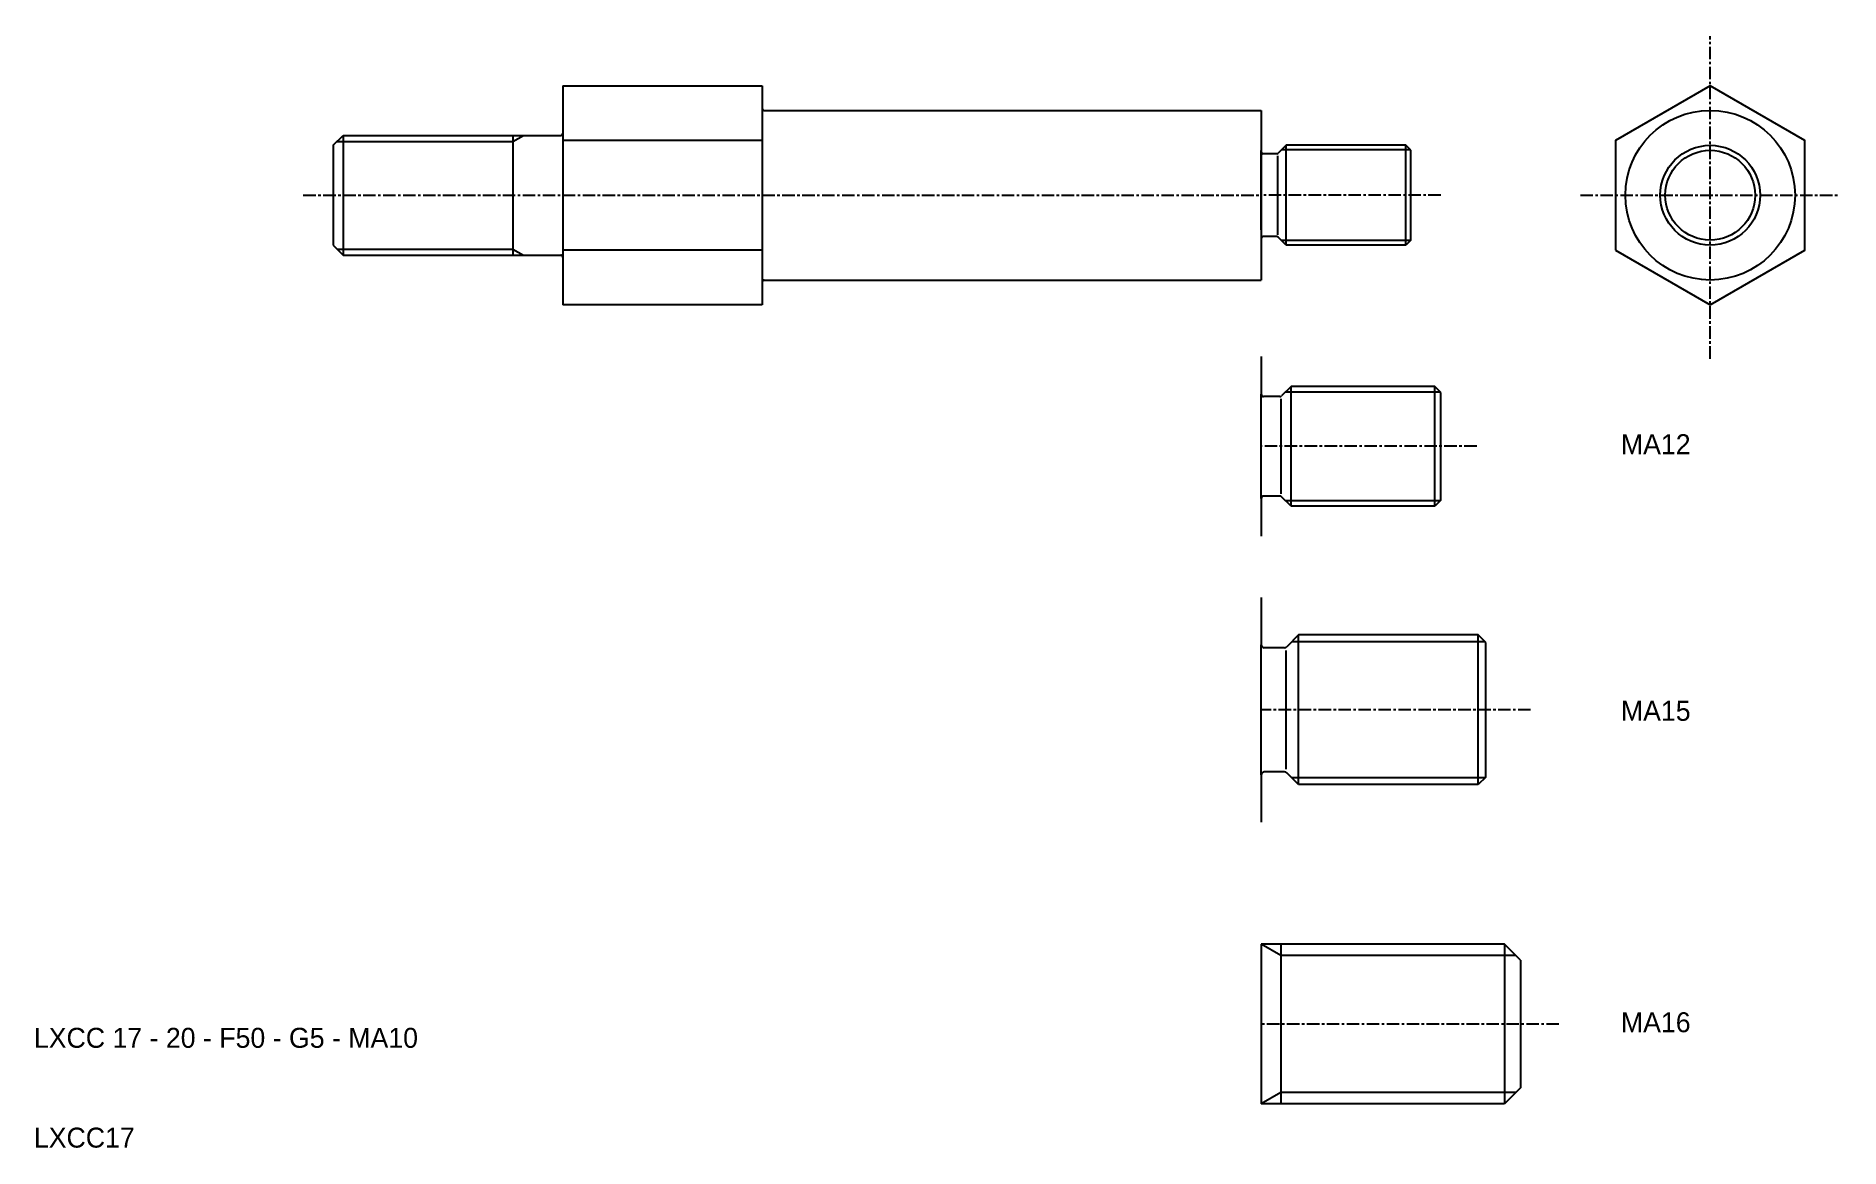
# Model space of a CAD drawing. Extents: x 62 to 242, y -56 to 55.
import ezdxf

# ---------------------------------------------------------------- set-up
doc = ezdxf.new("R2010")
doc.units = 0
doc.linetypes.add('CENTER', pattern=[2, 1.25, -0.25, 0.25, -0.25])
doc.layers.get('0').update_dxf_attribs({"linetype": 'CONTINUOUS'})
doc.layers.add('CENTER', color=1, linetype='CENTER')

msp = doc.modelspace()

# ---------------------------------------------------------------- linework, layer by layer
at = {"color": 7, "linetype": 'CONTINUOUS'}
for p, q in [((114.37, 50.35), (114.37, 28.42)), ((114.37, 50.35), (134.37, 50.35)), ((134.37, 50.35), (134.37, 28.42)), ((134.57, 47.89), (184.37, 47.89)), ((184.37, 47.89), (184.37, 30.89)), ((91.37, 44.39), (92.37, 45.39)), ((92.37, 45.39), (92.37, 33.39)), ((92.37, 45.39), (114.17, 45.39)), ((109.37, 45.39), (109.37, 33.39)), ((91.37, 44.39), (91.37, 34.39)), ((134.37, 44.87), (114.37, 44.87)), ((184.37, 35.91), (184.37, 43.87)), ((185.94, 43.54), (184.57, 43.54)), ((186.87, 44.39), (186.08, 43.59)), ((198.87, 44.39), (186.87, 44.39)), ((186.87, 34.39), (186.87, 44.39)), ((198.87, 34.39), (198.87, 44.39)), ((199.37, 43.89), (198.87, 44.39)), ((199.37, 34.89), (199.37, 43.89)), ((186.01, 43.35), (186.01, 35.42)), ((91.37, 34.39), (92.37, 33.39)), ((185.94, 35.24), (184.57, 35.24)), ((186.87, 34.39), (186.08, 35.18)), ((198.87, 34.39), (186.87, 34.39)), ((199.37, 34.89), (198.87, 34.39)), ((92.37, 33.39), (114.17, 33.39)), ((134.37, 33.9), (114.37, 33.9)), ((134.57, 30.89), (184.37, 30.89)), ((134.37, 28.42), (114.37, 28.42)), ((184.37, 23.23), (184.37, 19.45)), ((187.37, 20.23), (186.42, 19.28)), ((187.37, 8.23), (187.37, 20.23)), ((201.77, 20.23), (187.37, 20.23)), ((202.37, 19.63), (201.77, 20.23)), ((201.77, 8.23), (201.77, 20.23)), ((184.37, 9.01), (184.37, 19.45)), ((186.25, 19.21), (184.61, 19.21)), ((186.34, 18.98), (186.34, 9.47)), ((202.37, 8.83), (202.37, 19.63)), ((186.25, 9.25), (184.61, 9.25)), ((187.37, 8.23), (186.42, 9.18)), ((184.37, 9.01), (184.37, 5.23)), ((201.77, 8.23), (187.37, 8.23)), ((202.37, 8.83), (201.77, 8.23)), ((184.37, -0.92), (184.37, -5.65)), ((188.12, -4.67), (186.93, -5.86)), ((206.12, -4.67), (188.12, -4.67)), ((188.12, -19.67), (188.12, -4.67)), ((206.12, -19.67), (206.12, -4.67)), ((206.87, -5.42), (206.12, -4.67)), ((206.87, -18.92), (206.87, -5.42)), ((184.37, -18.7), (184.37, -5.65)), ((186.72, -5.95), (184.67, -5.95)), ((186.84, -6.22), (186.84, -18.12)), ((184.37, -18.7), (184.37, -23.42)), ((186.72, -18.4), (184.67, -18.4)), ((188.12, -19.67), (186.93, -18.49)), ((206.12, -19.67), (188.12, -19.67)), ((206.87, -18.92), (206.12, -19.67)), ((208.75, -35.66), (184.37, -35.66)), ((184.37, -35.66), (184.37, -51.66)), ((186.35, -35.66), (186.35, -51.66)), ((210.35, -37.26), (208.75, -35.66)), ((208.75, -35.66), (208.75, -51.66)), ((210.35, -37.26), (210.35, -50.06)), ((210.35, -50.06), (208.75, -51.66)), ((208.75, -51.66), (184.37, -51.66))]:
    msp.add_line(p, q, dxfattribs=at)
at = {"color": 3, "linetype": 'CONTINUOUS'}
for p, q in [((109.37, 44.77), (110.43, 45.39)), ((91.76, 44.77), (109.37, 44.77)), ((199.33, 43.93), (186.41, 43.93)), ((199.33, 34.85), (186.41, 34.85)), ((91.76, 34), (109.37, 34)), ((109.37, 34), (110.43, 33.39)), ((202.32, 19.67), (186.82, 19.67)), ((202.32, 8.78), (186.82, 8.78)), ((206.81, -5.36), (187.43, -5.36)), ((206.81, -18.98), (187.43, -18.98)), ((186.35, -36.8), (184.37, -35.66)), ((209.9, -36.8), (186.35, -36.8)), ((186.35, -50.51), (184.37, -51.66)), ((209.9, -50.51), (186.35, -50.51))]:
    msp.add_line(p, q, dxfattribs=at)
at = {"color": 7, "linetype": 'CONTINUOUS'}
msp.add_lwpolyline([(219.87, 33.9), (229.37, 28.42), (238.87, 33.9), (238.87, 44.87), (229.37, 50.35), (219.87, 44.87)], close=True, dxfattribs=at)
for radius in [8.5, 5]:
    msp.add_circle((229.37, 39.39), radius, dxfattribs=at)
at = {"color": 3, "linetype": 'CONTINUOUS'}
msp.add_circle((229.37, 39.39), 4.5, dxfattribs=at)
at = {"color": 7, "linetype": 'CONTINUOUS'}
for centre, radius, start, end in [((134.57, 48.09), 0.2, 180, 270), ((114.17, 45.59), 0.2, 270, 0), ((184.57, 43.74), 0.2, 180, 270), ((185.94, 43.74), 0.2, 270, 315), ((184.57, 35.04), 0.2, 90, 180), ((185.94, 35.04), 0.2, 45, 90), ((114.17, 33.19), 0.2, 0, 90), ((134.57, 30.69), 0.2, 90, 180), ((184.61, 19.45), 0.24, 180, 270), ((186.25, 19.45), 0.24, 270, 315), ((184.61, 9.01), 0.24, 90, 180), ((186.25, 9.01), 0.24, 45, 90), ((184.67, -5.65), 0.3, 180, 270), ((186.72, -5.65), 0.3, 270, 315), ((184.67, -18.7), 0.3, 90, 180), ((186.72, -18.7), 0.3, 45, 90)]:
    msp.add_arc(centre, radius, start, end, dxfattribs=at)
at = {"layer": 'CENTER', "color": 1, "linetype": 'CENTER'}
for p, q in [((229.37, 23.01), (229.37, 55.34)), ((88.37, 39.39), (114.37, 39.39)), ((114.37, 39.39), (184.37, 39.39)), ((202.37, 39.39), (184.37, 39.39)), ((216.37, 39.39), (242.37, 39.39)), ((205.97, 14.23), (184.37, 14.23)), ((211.37, -12.17), (184.37, -12.17)), ((214.2, -43.66), (184.37, -43.66))]:
    msp.add_line(p, q, dxfattribs=at)

# ---------------------------------------------------------------- texts
at = {"color": 7, "linetype": 'CONTINUOUS'}
for s, p in [('MA12', (220.42, 13.44)), ('MA15', (220.42, -13.27)), ('MA16', (220.42, -44.48)), ('LXCC 17 - 20 - F50 - G5 - MA10', (61.37, -46.04)), ('LXCC17', (61.37, -56.04))]:
    msp.add_text(s, height=2, dxfattribs=at).set_placement(p)

doc.saveas('drawing.dxf')
